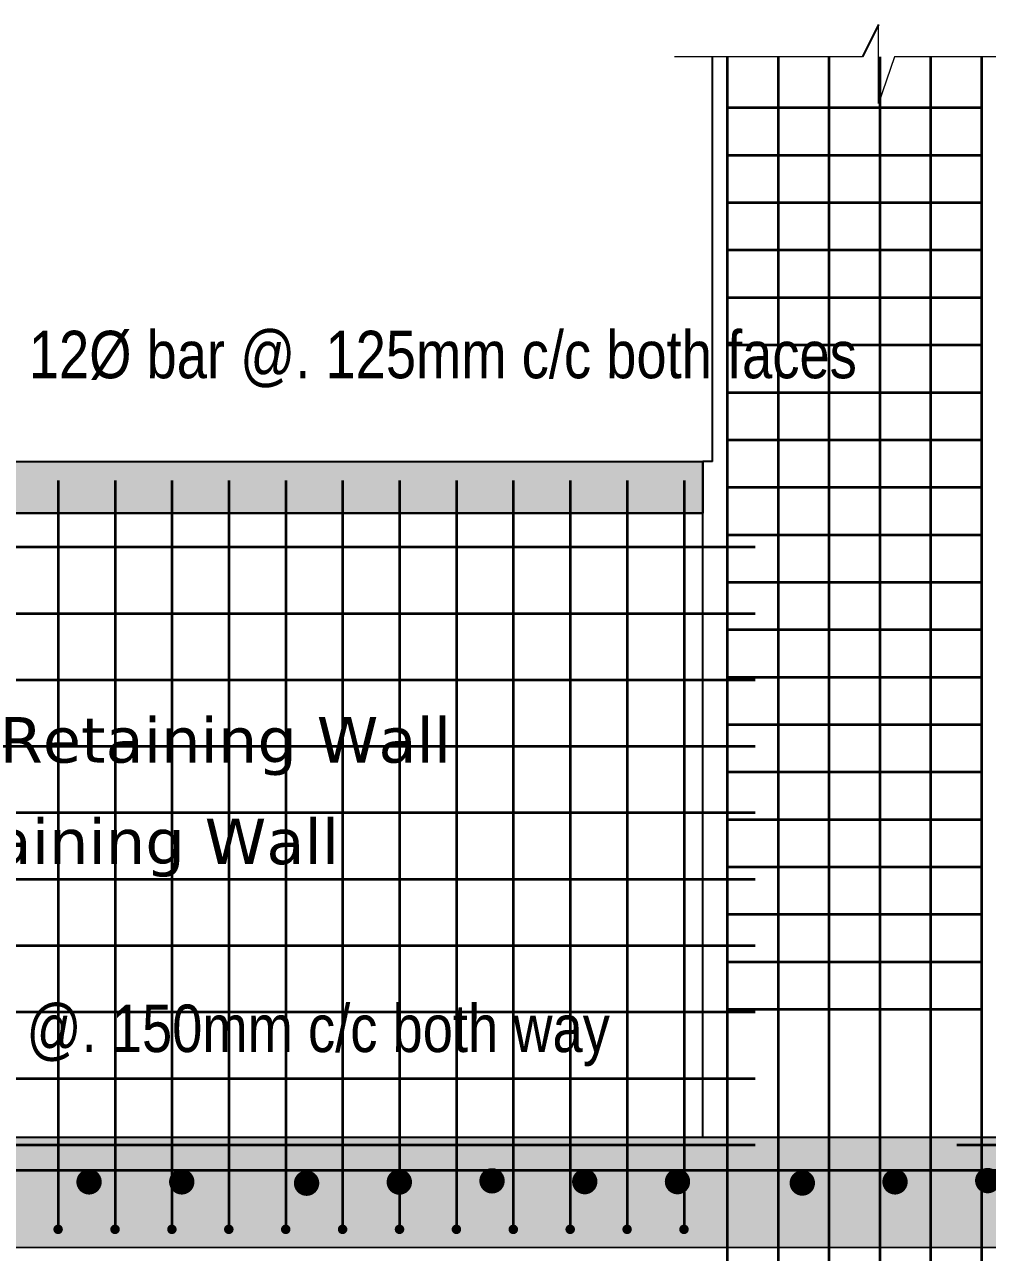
# Model space of a CAD drawing. Header units: millimetres. Extents: x 6239764 to 13047540, y 367704 to 979893.
# Drawn here: x 6544786 to 6547324, y 404372 to 407606 of the extents above; entities that cross this region are included whole.
import ezdxf

# ---------------------------------------------------------------- set-up
doc = ezdxf.new("R2010")
doc.units = ezdxf.units.MM
doc.header["$LTSCALE"] = 300
doc.linetypes.add('DASHED2', pattern=[0.375, 0.25, -0.125])
doc.layers.add('covering', color=7, linetype='Continuous', lineweight=15)
doc.layers.add('ROD', color=10, linetype='Continuous', lineweight=35)
doc.styles.add('NARROW', font='ARIALN.TTF')
doc.styles.add('ver', font='verdana.ttf')

msp = doc.modelspace()

# ---------------------------------------------------------------- hatches: boundary and pattern name
at = {"ltscale": 0.1}
h = msp.add_hatch(dxfattribs=at)
h.set_pattern_fill('AR-CONC', color=8, scale=0.5)
h.set_pattern_definition([(50, (-4423.5, -81742.45), (91.0923345, -7.9695428), [9.525, -104.775]), (355, (-4423.5, -81742.45), (-17.6217107, 95.5284226), [7.62, -83.8202921]), (100.4514447, (-4415.91, -81743.12), (73.4706235, 87.558876), [8.0950044, -89.0451223]), (46.1842, (-4423.5, -81717.05), (135.5395204, -21.021164), [14.2875, -157.1625]), (96.6355576, (-4412.2, -81718.8), (118.702067, 123.7130623), [12.1425116, -133.567804]), (351.1841512, (-4423.5, -81717.05), (118.702067, 123.7130623), [11.4299835, -125.729866]), (21, (-4410.8, -81723.4), (75.8071956, -51.1325991), [9.525, -104.775]), (326, (-4410.8, -81723.4), (30.9010142, 92.093983), [7.62, -83.82]), (71.451445, (-4404.48, -81727.66), (106.7082096, 40.9613844), [8.0950044, -89.0449688]), (37.5, (-4423.5, -81742.45), (1.54430163, 42.27751944), [0, -82.804, 0, -85.09, 0, -84.1375]), (7.5, (-4423.5, -81742.45), (33.40983126, 50.0902874), [0, -48.514, 0, -80.899, 0, -32.0675]), (327.5, (-4451.82, -81742.45), (67.79529758, -2.864372), [0, -31.75, 0, -99.06, 0, -131.445]), (317.5, (-4464.52, -81742.45), (74.0645907, 12.7132455), [0, -41.275, 0, -65.786, 0, -93.345])])
h.paths.add_polyline_path([(6543174.2, 406455.2), (6546574.2, 406455.2), (6546574.2, 406319.2), (6543174.2, 406319.2)])
h = msp.add_hatch(dxfattribs=at)
h.set_pattern_fill('AR-CONC', color=8, scale=0.5)
h.set_pattern_definition([(50, (-4423.5, -82237.72), (91.0923345, -7.9695428), [9.525, -104.775]), (355, (-4423.5, -82237.72), (-17.6217107, 95.5284226), [7.62, -83.8202921]), (100.4514447, (-4415.91, -82238.38), (73.4706235, 87.558876), [8.0950044, -89.0451223]), (46.1842, (-4423.5, -82212.32), (135.5395204, -21.021164), [14.2875, -157.1625]), (96.6355576, (-4412.2, -82214.07), (118.702067, 123.7130623), [12.1425116, -133.567804]), (351.1841512, (-4423.5, -82212.32), (118.702067, 123.7130623), [11.4299835, -125.729866]), (21, (-4410.8, -82218.67), (75.8071956, -51.1325991), [9.525, -104.775]), (326, (-4410.8, -82218.67), (30.9010142, 92.093983), [7.62, -83.82]), (71.451445, (-4404.48, -82222.93), (106.7082096, 40.9613844), [8.0950044, -89.0449688]), (37.5, (-4423.5, -82237.717), (1.54430163, 42.27751944), [0, -82.804, 0, -85.09, 0, -84.1375]), (7.5, (-4423.5, -82237.717), (33.40983126, 50.0902874), [0, -48.514, 0, -80.899, 0, -32.0675]), (327.5, (-4451.82, -82237.717), (67.79529758, -2.864372), [0, -31.75, 0, -99.06, 0, -131.445]), (317.5, (-4464.52, -82237.72), (74.0645907, 12.7132455), [0, -41.275, 0, -65.786, 0, -93.345])])
edge = h.paths.add_edge_path()
edge.add_line((6536802.1, 404574.1), (6536802.1, 404674.9))
edge.add_line((6536802.1, 404674.9), (6548616.1, 404674.9))
edge.add_line((6548616.1, 404674.9), (6548616.1, 404384.6))
edge.add_line((6548616.1, 404384.6), (6536802.1, 404383.9))
edge.add_line((6536802.1, 404383.9), (6536802.1, 404529.7))

# ---------------------------------------------------------------- linework, layer by layer
at = {"lineweight": 25}
for p, q in [((6547037.1, 407606.4), (6546994.8, 407521)), ((6546599.2, 406455.2), (6546599.2, 407521)), ((6546574.2, 404674.9), (6546574.2, 406455.2)), ((6546599.2, 406455.2), (6546574.2, 406455.2)), ((6546574.2, 404674.9), (6546574.2, 406455.2)), ((6546599.2, 406455.2), (6546574.2, 406455.2)), ((6543174.2, 404674.9, 0), (6548616.1, 404674.9, 0))]:
    msp.add_line(p, q, dxfattribs=at)
at = {"color": 6, "ltscale": 0.1}
for p, q in [((6543174.2, 406455.2), (6546574.2, 406455.2)), ((6543174.2, 406455.2), (6546574.2, 406455.2)), ((6543174.2, 406319.2), (6546574.2, 406319.2))]:
    msp.add_line(p, q, dxfattribs=at)
msp.add_lwpolyline([(6543174.2, 406455.2), (6546574.2, 406455.2), (6546574.2, 406319.2), (6543174.2, 406319.2)], close=True, dxfattribs=at)
msp.add_lwpolyline([(6536802.1, 404574.1), (6536802.1, 404674.9), (6548616.1, 404674.9), (6548616.1, 404384.6), (6536802.1, 404383.9), (6536802.1, 404529.7)], dxfattribs=at)
at = {"layer": 'covering', "linetype": 'DASHED2', "lineweight": 0, "ltscale": 1500}
for points in [[(6547510.8, 407521.1), (6547078.9, 407521.1), (6547037.1, 407398.3), (6547037.1, 407606.4)], [(6546994.8, 407521), (6546499.1, 407521)]]:
    msp.add_lwpolyline(points, dxfattribs=at)
at = {"layer": 'ROD'}
for p, q in [((6546639.2, 403827.6), (6546639.2, 407521)), ((6546773.2, 403827.6), (6546773.2, 407521)), ((6546907.2, 403827.6), (6546907.2, 407521)), ((6547041.2, 403827.6), (6547041.2, 407521.1)), ((6547175.2, 403827.6), (6547175.2, 407521.1)), ((6547309.2, 403827.6), (6547309.2, 407521.1)), ((6546639.2, 407387.5), (6547309.2, 407387.5)), ((6546639.2, 407262.5), (6547309.2, 407262.5)), ((6546639.2, 407137.5), (6547309.2, 407137.5)), ((6546639.2, 407012.5), (6547309.2, 407012.5)), ((6546639.2, 406887.5), (6547309.2, 406887.5)), ((6546639.2, 406762.5), (6547309.2, 406762.5)), ((6546639.2, 406637.5), (6547309.2, 406637.5)), ((6546639.2, 406512.5), (6547309.2, 406512.5)), ((6544874.2, 406405.2), (6544874.2, 404432.4)), ((6545024.2, 406405.2), (6545024.2, 404432.4)), ((6545174.2, 406405.2), (6545174.2, 404432.4)), ((6545324.2, 406405.2), (6545324.2, 404432.4)), ((6545474.2, 406405.2), (6545474.2, 404432.4)), ((6545624.2, 406405.2), (6545624.2, 404432.4)), ((6545774.2, 406405.2), (6545774.2, 404432.4)), ((6545924.2, 406405.2), (6545924.2, 404432.4)), ((6546074.2, 406405.2), (6546074.2, 404432.4)), ((6546224.2, 406405.2), (6546224.2, 404432.4)), ((6546374.2, 406405.2), (6546374.2, 404432.4)), ((6546524.2, 406405.2), (6546524.2, 404432.4)), ((6546639.2, 406387.5), (6547309.2, 406387.5)), ((6546639.2, 406262.5), (6547309.2, 406262.5)), ((6543043.4, 406230.2), (6546712.2, 406230.2)), ((6546639.2, 406137.5), (6547309.2, 406137.5)), ((6543043.4, 406055.2), (6546712.2, 406055.2)), ((6546639.2, 406012.5), (6547309.2, 406012.5)), ((6543043.4, 405880.2), (6546712.2, 405880.2)), ((6546639.2, 405887.5), (6547309.2, 405887.5)), ((6546639.2, 405762.5), (6547309.2, 405762.5)), ((6543043.4, 405705.2), (6546712.2, 405705.2)), ((6546639.2, 405637.5), (6547309.2, 405637.5)), ((6543043.4, 405530.2), (6546712.2, 405530.2)), ((6546639.2, 405512.5), (6547309.2, 405512.5)), ((6546639.2, 405387.5), (6547309.2, 405387.5)), ((6543043.4, 405355.2), (6546712.2, 405355.2)), ((6546639.2, 405262.5), (6547309.2, 405262.5)), ((6543043.4, 405180.2), (6546712.2, 405180.2)), ((6546639.2, 405137.5), (6547309.2, 405137.5)), ((6543043.4, 405005.2), (6546712.2, 405005.2)), ((6546639.2, 405012.5), (6547309.2, 405012.5)), ((6543043.4, 404830.2), (6546712.2, 404830.2)), ((6543043.4, 404655.2), (6546712.2, 404655.2)), ((6547243.4, 404655.2), (6548399.2, 404655.2)), ((6537099.2, 404588.4, 0), (6548399.2, 404588.4))]:
    msp.add_line(p, q, dxfattribs=at)
at = {"layer": 'ROD', "const_width": 33.4, "elevation": 0}
for points in [[(6544972.4, 404557.5, -1), (6544939, 404557.5, -1)], [(6545216.8, 404557.5, -1), (6545183.4, 404557.5, -1)], [(6545545.9, 404554, -1), (6545512.5, 404554, -1)], [(6545790.4, 404557, -1), (6545756.9, 404557, -1)], [(6546034.8, 404560.2, -1), (6546001.4, 404560.2, -1)], [(6546279.2, 404558.1, -1), (6546245.8, 404558.1, -1)], [(6546523.7, 404558.1, -1), (6546490.3, 404558.1, -1)], [(6546852.8, 404554.5, -1), (6546819.3, 404554.5, -1)], [(6547097.2, 404557.5, -1), (6547063.8, 404557.5, -1)], [(6547341.6, 404560.8, -1), (6547308.2, 404560.8, -1)]]:
    msp.add_lwpolyline(points, format="xyb", close=True, dxfattribs=at)
at = {"layer": 'ROD', "const_width": 12.5}
for points in [[(6544867.9, 404432.4, 1), (6544880.4, 404432.4, 1)], [(6545017.9, 404432.4, 1), (6545030.4, 404432.4, 1)], [(6545167.9, 404432.4, 1), (6545180.4, 404432.4, 1)], [(6545317.9, 404432.4, 1), (6545330.4, 404432.4, 1)], [(6545467.9, 404432.4, 1), (6545480.4, 404432.4, 1)], [(6545617.9, 404432.4, 1), (6545630.4, 404432.4, 1)], [(6545767.9, 404432.4, 1), (6545780.4, 404432.4, 1)], [(6545917.9, 404432.4, 1), (6545930.4, 404432.4, 1)], [(6546067.9, 404432.4, 1), (6546080.4, 404432.4, 1)], [(6546217.9, 404432.4, 1), (6546230.4, 404432.4, 1)], [(6546367.9, 404432.4, 1), (6546380.4, 404432.4, 1)], [(6546517.9, 404432.4, 1), (6546530.4, 404432.4, 1)]]:
    msp.add_lwpolyline(points, format="xyb", close=True, dxfattribs=at)

# ---------------------------------------------------------------- texts
at = {"ltscale": 1500, "attachment_point": 1}
for s, insert, char_height, width, style in [('12%%C bar @. 125mm c/c both faces', (6544796.8, 406799.6, 0), 125, 2179.751, 'NARROW'), ('Retaining Wall', (6544719.6, 405781.9), 119.769, 1192.266, 'ver'), ('Retaining Wall', (6544424.2, 405514.4), 119.769, 1192.266, 'ver'), ('16%%C bar @. 150mm c/c both way', (6544233.5, 405024.5, 0), 125, 2179.751, 'NARROW')]:
    msp.add_mtext(s, dxfattribs=dict(at, insert=insert, char_height=char_height, width=width, style=style))

doc.saveas('drawing.dxf')
